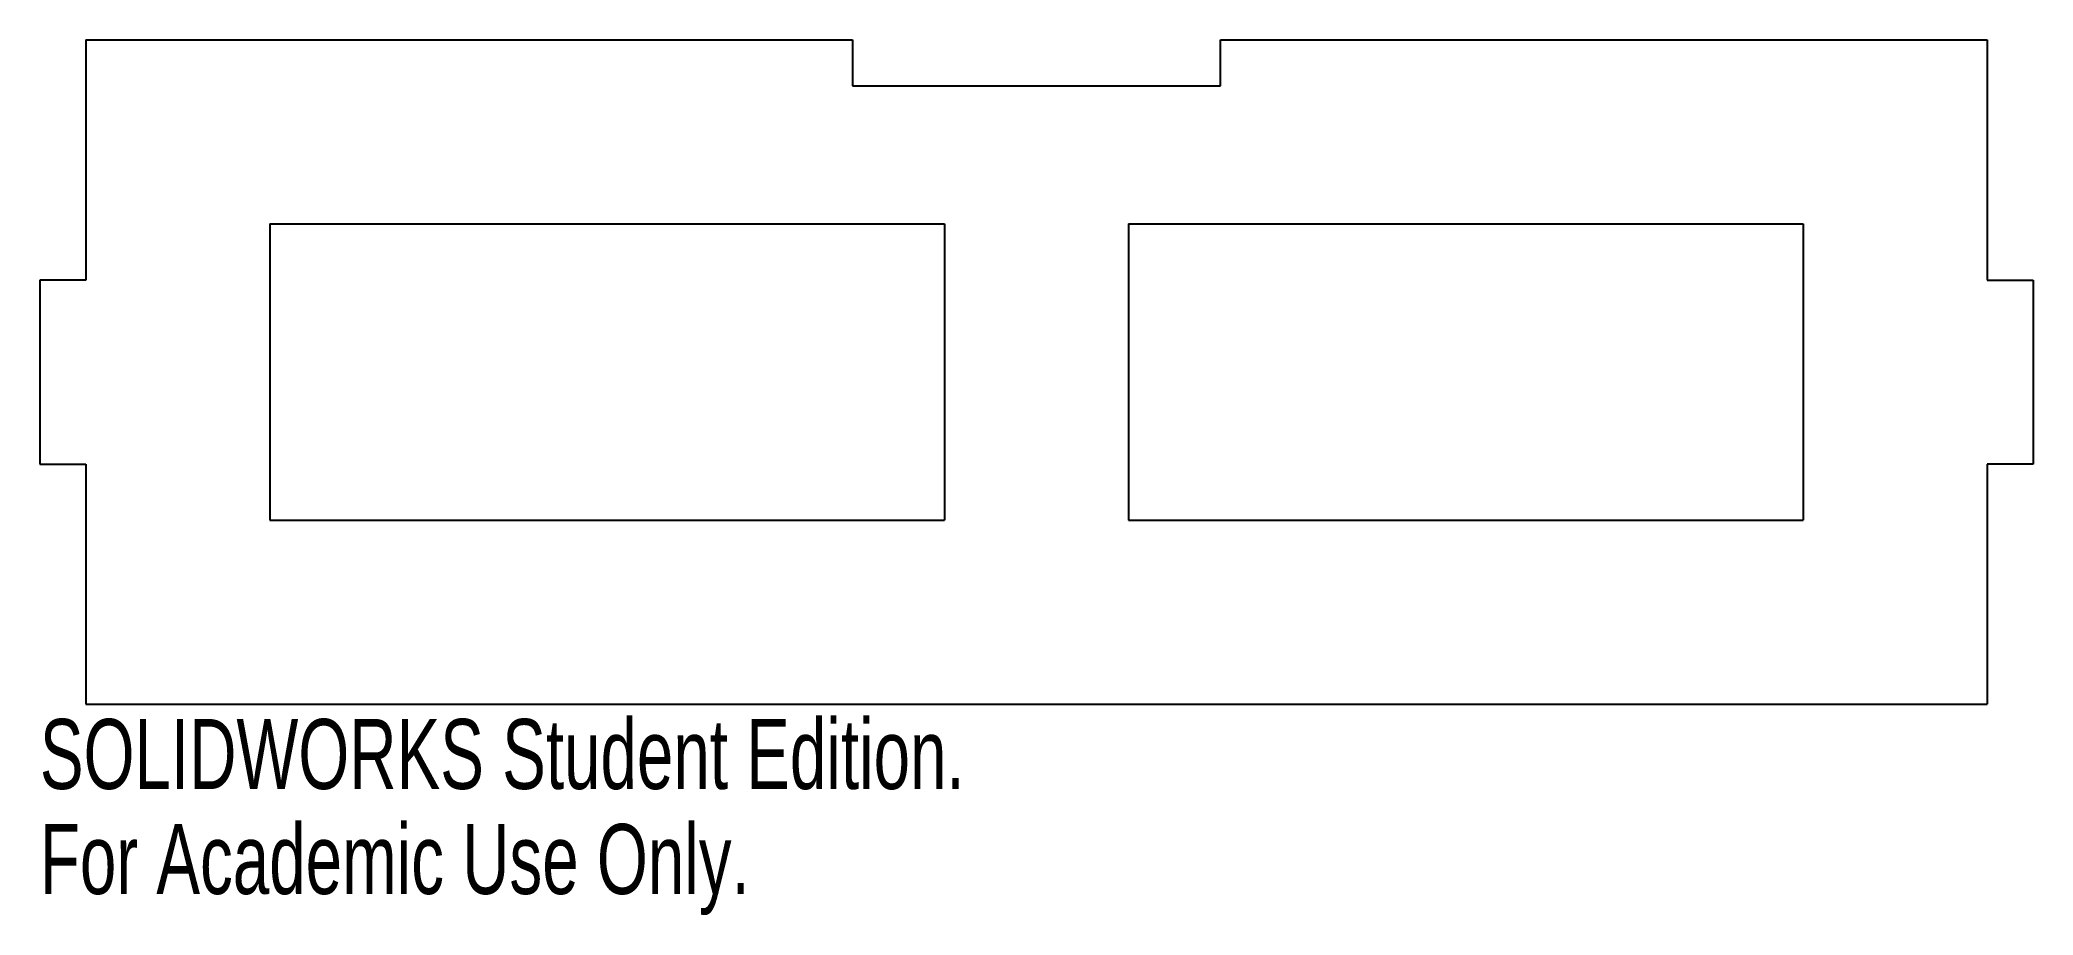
# Model space of a CAD drawing. Header units: millimetres. Extents: x -69 to 69, y -37 to 23.
import ezdxf

# ---------------------------------------------------------------- set-up
doc = ezdxf.new("R2010")
doc.units = ezdxf.units.MM
doc.linetypes.add('CENTERX2', pattern=[20.32, 12.7, -2.54, 2.54, -2.54])
doc.styles.add('SLDTEXTSTYLE0', font='TXT', dxfattribs={"width": 0.7})

msp = doc.modelspace()

# ---------------------------------------------------------------- linework, layer by layer
at = {"color": 7, "linetype": 'Continuous'}
for p, q in [((-65.659, 22.9362), (-12.7, 22.9362)), ((-65.659, 22.9362), (-65.659, 6.35)), ((-12.7, 22.9362), (-12.7, 19.7612)), ((12.7, 19.7612), (12.7, 22.9362)), ((12.7, 22.9362), (65.659, 22.9362)), ((65.659, 22.9362), (65.659, 6.35)), ((-12.7, 19.7612), (12.7, 19.7612)), ((-52.959, 10.2362), (-6.35, 10.2362)), ((-52.959, 10.2362), (-52.959, -10.2362)), ((-6.35, 10.2362), (-6.35, -10.2362)), ((6.35, 10.2362), (6.35, -10.2362)), ((6.35, 10.2362), (52.959, 10.2362)), ((52.959, 10.2362), (52.959, -10.2362)), ((-65.659, 6.35), (-68.834, 6.35)), ((-68.834, 6.35), (-68.834, -6.35)), ((65.659, 6.35), (68.834, 6.35)), ((68.834, 6.35), (68.834, -6.35)), ((-68.834, -6.35), (-65.659, -6.35)), ((-65.659, -6.35), (-65.659, -22.9362)), ((68.834, -6.35), (65.659, -6.35)), ((65.659, -6.35), (65.659, -22.9362)), ((-52.959, -10.2362), (-6.35, -10.2362)), ((6.35, -10.2362), (52.959, -10.2362)), ((-65.659, -22.9362), (65.659, -22.9362))]:
    msp.add_line(p, q, dxfattribs=at)
at = {"color": 7, "linetype": 'CENTERX2'}
for p, q in [((-12.7, 19.7612), (12.7, 19.7612)), ((-68.834, 6.35), (-68.834, -6.35)), ((68.834, 6.35), (68.834, -6.35))]:
    msp.add_line(p, q, dxfattribs=at)

# ---------------------------------------------------------------- texts
at = {"color": 7, "linetype": 'Continuous', "char_height": 4.83362, "attachment_point": 1, "style": 'SLDTEXTSTYLE0'}
for s, insert in [('SOLIDWORKS Student Edition.', (-68.834, -23.9558)), ('For Academic Use Only.', (-68.834, -31.2062))]:
    msp.add_mtext(s, dxfattribs=dict(at, insert=insert))

doc.saveas('drawing.dxf')
